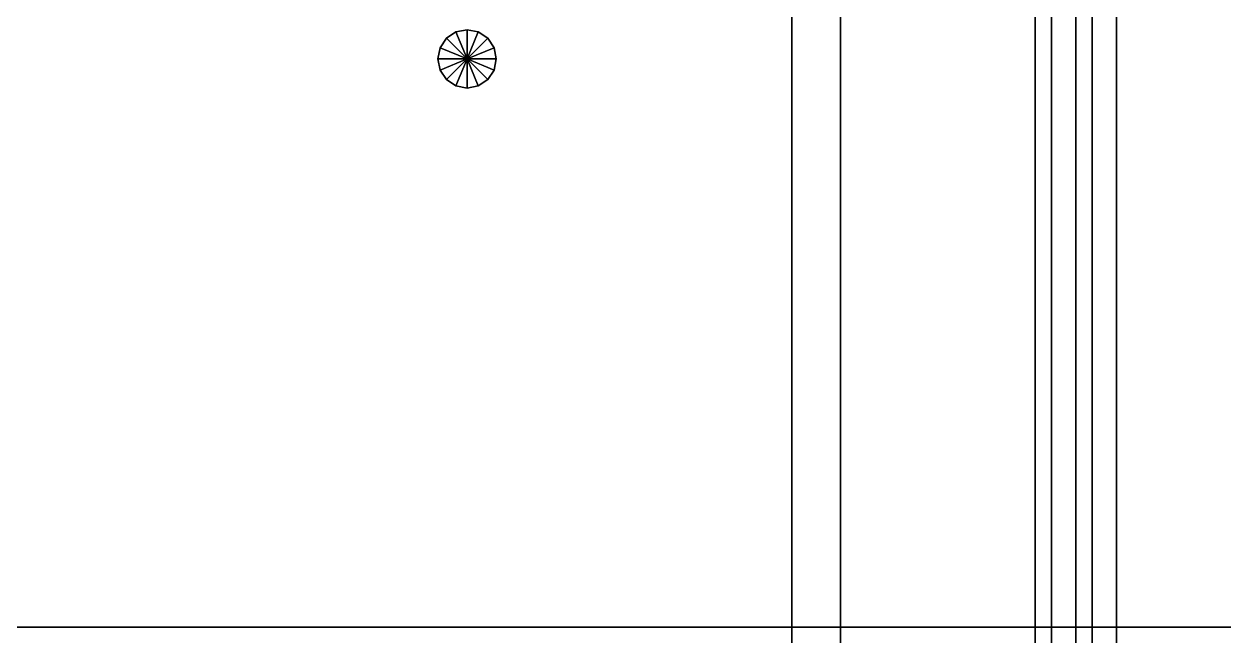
# Model space of a CAD drawing. Header units: millimetres. Extents: x -8000 to 18500, y -500 to 32500.
# Drawn here: x 8654 to 10132, y 10089 to 10843 of the extents above; entities that cross this region are included whole.
import ezdxf

# ---------------------------------------------------------------- set-up
doc = ezdxf.new("R2010")
doc.units = ezdxf.units.MM
for name, color, linetype in [('3D-GLAZING', 7, 'Continuous'), ('3D-LIGHTS', 7, 'Continuous'), ('3D-PERGOLA', 7, 'Continuous'), ('3D-SITE', 7, 'Continuous'), ('3D-SLABS', 7, 'Continuous')]:
    doc.layers.add(name, color=color, linetype=linetype)

msp = doc.modelspace()

# ---------------------------------------------------------------- linework, layer by layer
at = {"layer": '3D-GLAZING', "color": 7}
for points in [[(9900, 10000, 5030), (9900, 12470, 5030), (9970, 12470, 5030), (9970, 10000, 5030)], [(9900, 10000, 5030), (9900, 10000, 5070), (9900, 12470, 5070), (9900, 12470, 5030)], [(9900, 10000, 5070), (9970, 10000, 5070), (9970, 12470, 5070), (9900, 12470, 5070)], [(9970, 10000, 5030), (9970, 12470, 5030), (9970, 12470, 5070), (9970, 10000, 5070)], [(9920, 10000, 3950), (9920, 12450, 3950), (9950, 12450, 3950), (9950, 10000, 3950)], [(9920, 10000, 3950), (9920, 10000, 5030), (9920, 12450, 5030), (9920, 12450, 3950)], [(9920, 10000, 5030), (9950, 10000, 5030), (9950, 12450, 5030), (9920, 12450, 5030)], [(9950, 10000, 3950), (9950, 12450, 3950), (9950, 12450, 5030), (9950, 10000, 5030)]]:
    msp.add_3dface(points, dxfattribs=at)
at = {"layer": '3D-LIGHTS', "color": 7}
for points in [[(9174.5, 10825.5, 6510), (9166.7, 10813.8, 6510), (9166.7, 10813.8, 6550), (9174.5, 10825.5, 6550)], [(9200, 10800, 6550), (9174.5, 10825.5, 6550), (9166.7, 10813.8, 6550), (9200, 10800, 6550)], [(9200, 10800, 6510), (9166.7, 10813.8, 6510), (9174.5, 10825.5, 6510), (9200, 10800, 6510)], [(9186.2, 10833.3, 6510), (9174.5, 10825.5, 6510), (9174.5, 10825.5, 6550), (9186.2, 10833.3, 6550)], [(9200, 10800, 6550), (9186.2, 10833.3, 6550), (9174.5, 10825.5, 6550), (9200, 10800, 6550)], [(9200, 10800, 6510), (9174.5, 10825.5, 6510), (9186.2, 10833.3, 6510), (9200, 10800, 6510)], [(9200, 10836, 6510), (9186.2, 10833.3, 6510), (9186.2, 10833.3, 6550), (9200, 10836, 6550)], [(9200, 10800, 6550), (9200, 10836, 6550), (9186.2, 10833.3, 6550), (9200, 10800, 6550)], [(9200, 10800, 6510), (9186.2, 10833.3, 6510), (9200, 10836, 6510), (9200, 10800, 6510)], [(9213.8, 10833.3, 6510), (9200, 10836, 6510), (9200, 10836, 6550), (9213.8, 10833.3, 6550)], [(9200, 10800, 6550), (9213.8, 10833.3, 6550), (9200, 10836, 6550), (9200, 10800, 6550)], [(9200, 10800, 6510), (9200, 10836, 6510), (9213.8, 10833.3, 6510), (9200, 10800, 6510)], [(9200, 10800, 6550), (9225.5, 10825.5, 6550), (9213.8, 10833.3, 6550), (9200, 10800, 6550)], [(9200, 10800, 6510), (9213.8, 10833.3, 6510), (9225.5, 10825.5, 6510), (9200, 10800, 6510)], [(9200, 10800, 6550), (9233.3, 10813.8, 6550), (9225.5, 10825.5, 6550), (9200, 10800, 6550)], [(9200, 10800, 6510), (9225.5, 10825.5, 6510), (9233.3, 10813.8, 6510), (9200, 10800, 6510)], [(9225.5, 10825.5, 6510), (9213.8, 10833.3, 6510), (9213.8, 10833.3, 6550), (9225.5, 10825.5, 6550)], [(9233.3, 10813.8, 6510), (9225.5, 10825.5, 6510), (9225.5, 10825.5, 6550), (9233.3, 10813.8, 6550)], [(9166.7, 10813.8, 6510), (9164, 10800, 6510), (9164, 10800, 6550), (9166.7, 10813.8, 6550)], [(9200, 10800, 6550), (9166.7, 10813.8, 6550), (9164, 10800, 6550), (9200, 10800, 6550)], [(9200, 10800, 6510), (9164, 10800, 6510), (9166.7, 10813.8, 6510), (9200, 10800, 6510)], [(9200, 10800, 6550), (9236, 10800, 6550), (9233.3, 10813.8, 6550), (9200, 10800, 6550)], [(9200, 10800, 6510), (9233.3, 10813.8, 6510), (9236, 10800, 6510), (9200, 10800, 6510)], [(9236, 10800, 6510), (9233.3, 10813.8, 6510), (9233.3, 10813.8, 6550), (9236, 10800, 6550)], [(9164, 10800, 6510), (9166.7, 10786.2, 6510), (9166.7, 10786.2, 6550), (9164, 10800, 6550)], [(9200, 10800, 6550), (9164, 10800, 6550), (9166.7, 10786.2, 6550), (9200, 10800, 6550)], [(9200, 10800, 6510), (9166.7, 10786.2, 6510), (9164, 10800, 6510), (9200, 10800, 6510)], [(9200, 10800, 6550), (9166.7, 10786.2, 6550), (9174.5, 10774.5, 6550), (9200, 10800, 6550)], [(9200, 10800, 6510), (9174.5, 10774.5, 6510), (9166.7, 10786.2, 6510), (9200, 10800, 6510)], [(9200, 10800, 6550), (9174.5, 10774.5, 6550), (9186.2, 10766.7, 6550), (9200, 10800, 6550)], [(9200, 10800, 6510), (9186.2, 10766.7, 6510), (9174.5, 10774.5, 6510), (9200, 10800, 6510)], [(9200, 10800, 6550), (9186.2, 10766.7, 6550), (9200, 10764, 6550), (9200, 10800, 6550)], [(9200, 10800, 6510), (9200, 10764, 6510), (9186.2, 10766.7, 6510), (9200, 10800, 6510)], [(9197.2, 10801.1, 6550), (9197, 10800, 6550), (9197, 10800, 6780), (9197.2, 10801.1, 6780)], [(9200, 10800, 6780), (9197.2, 10801.1, 6780), (9197, 10800, 6780), (9200, 10800, 6780)], [(9200, 10800, 6550), (9197, 10800, 6550), (9197.2, 10801.1, 6550), (9200, 10800, 6550)], [(9197, 10800, 6550), (9197.2, 10798.9, 6550), (9197.2, 10798.9, 6780), (9197, 10800, 6780)], [(9200, 10800, 6780), (9197, 10800, 6780), (9197.2, 10798.9, 6780), (9200, 10800, 6780)], [(9200, 10800, 6550), (9197.2, 10798.9, 6550), (9197, 10800, 6550), (9200, 10800, 6550)], [(9197.9, 10802.1, 6550), (9197.2, 10801.1, 6550), (9197.2, 10801.1, 6780), (9197.9, 10802.1, 6780)], [(9200, 10800, 6780), (9197.9, 10802.1, 6780), (9197.2, 10801.1, 6780), (9200, 10800, 6780)], [(9200, 10800, 6550), (9197.2, 10801.1, 6550), (9197.9, 10802.1, 6550), (9200, 10800, 6550)], [(9200, 10800, 6780), (9197.2, 10798.9, 6780), (9197.9, 10797.9, 6780), (9200, 10800, 6780)], [(9200, 10800, 6550), (9197.9, 10797.9, 6550), (9197.2, 10798.9, 6550), (9200, 10800, 6550)], [(9197.2, 10798.9, 6550), (9197.9, 10797.9, 6550), (9197.9, 10797.9, 6780), (9197.2, 10798.9, 6780)], [(9198.9, 10802.8, 6550), (9197.9, 10802.1, 6550), (9197.9, 10802.1, 6780), (9198.9, 10802.8, 6780)], [(9200, 10800, 6780), (9198.9, 10802.8, 6780), (9197.9, 10802.1, 6780), (9200, 10800, 6780)], [(9200, 10800, 6550), (9197.9, 10802.1, 6550), (9198.9, 10802.8, 6550), (9200, 10800, 6550)], [(9200, 10800, 6780), (9197.9, 10797.9, 6780), (9198.9, 10797.2, 6780), (9200, 10800, 6780)], [(9200, 10800, 6550), (9198.9, 10797.2, 6550), (9197.9, 10797.9, 6550), (9200, 10800, 6550)], [(9197.9, 10797.9, 6550), (9198.9, 10797.2, 6550), (9198.9, 10797.2, 6780), (9197.9, 10797.9, 6780)], [(9200, 10803, 6550), (9198.9, 10802.8, 6550), (9198.9, 10802.8, 6780), (9200, 10803, 6780)], [(9200, 10800, 6780), (9200, 10803, 6780), (9198.9, 10802.8, 6780), (9200, 10800, 6780)], [(9200, 10800, 6550), (9198.9, 10802.8, 6550), (9200, 10803, 6550), (9200, 10800, 6550)], [(9200, 10800, 6780), (9198.9, 10797.2, 6780), (9200, 10797, 6780), (9200, 10800, 6780)], [(9200, 10800, 6550), (9200, 10797, 6550), (9198.9, 10797.2, 6550), (9200, 10800, 6550)], [(9198.9, 10797.2, 6550), (9200, 10797, 6550), (9200, 10797, 6780), (9198.9, 10797.2, 6780)], [(9201.1, 10802.8, 6550), (9200, 10803, 6550), (9200, 10803, 6780), (9201.1, 10802.8, 6780)], [(9200, 10800, 6780), (9201.1, 10802.8, 6780), (9200, 10803, 6780), (9200, 10800, 6780)], [(9200, 10800, 6550), (9200, 10803, 6550), (9201.1, 10802.8, 6550), (9200, 10800, 6550)], [(9200, 10800, 6780), (9202.1, 10802.1, 6780), (9201.1, 10802.8, 6780), (9200, 10800, 6780)], [(9200, 10800, 6550), (9201.1, 10802.8, 6550), (9202.1, 10802.1, 6550), (9200, 10800, 6550)], [(9200, 10800, 6780), (9202.8, 10801.1, 6780), (9202.1, 10802.1, 6780), (9200, 10800, 6780)], [(9200, 10800, 6550), (9202.1, 10802.1, 6550), (9202.8, 10801.1, 6550), (9200, 10800, 6550)], [(9200, 10800, 6780), (9203, 10800, 6780), (9202.8, 10801.1, 6780), (9200, 10800, 6780)], [(9200, 10800, 6550), (9202.8, 10801.1, 6550), (9203, 10800, 6550), (9200, 10800, 6550)], [(9200, 10800, 6780), (9200, 10797, 6780), (9201.1, 10797.2, 6780), (9200, 10800, 6780)], [(9200, 10800, 6550), (9201.1, 10797.2, 6550), (9200, 10797, 6550), (9200, 10800, 6550)], [(9200, 10800, 6780), (9201.1, 10797.2, 6780), (9202.1, 10797.9, 6780), (9200, 10800, 6780)], [(9200, 10800, 6550), (9202.1, 10797.9, 6550), (9201.1, 10797.2, 6550), (9200, 10800, 6550)], [(9200, 10800, 6780), (9202.1, 10797.9, 6780), (9202.8, 10798.9, 6780), (9200, 10800, 6780)], [(9200, 10800, 6550), (9202.8, 10798.9, 6550), (9202.1, 10797.9, 6550), (9200, 10800, 6550)], [(9200, 10800, 6780), (9202.8, 10798.9, 6780), (9203, 10800, 6780), (9200, 10800, 6780)], [(9200, 10800, 6550), (9203, 10800, 6550), (9202.8, 10798.9, 6550), (9200, 10800, 6550)], [(9200, 10800, 6550), (9200, 10764, 6550), (9213.8, 10766.7, 6550), (9200, 10800, 6550)], [(9200, 10800, 6510), (9213.8, 10766.7, 6510), (9200, 10764, 6510), (9200, 10800, 6510)], [(9200, 10800, 6550), (9213.8, 10766.7, 6550), (9225.5, 10774.5, 6550), (9200, 10800, 6550)], [(9200, 10800, 6510), (9225.5, 10774.5, 6510), (9213.8, 10766.7, 6510), (9200, 10800, 6510)], [(9200, 10800, 6550), (9225.5, 10774.5, 6550), (9233.3, 10786.2, 6550), (9200, 10800, 6550)], [(9200, 10800, 6510), (9233.3, 10786.2, 6510), (9225.5, 10774.5, 6510), (9200, 10800, 6510)], [(9200, 10800, 6550), (9233.3, 10786.2, 6550), (9236, 10800, 6550), (9200, 10800, 6550)], [(9200, 10800, 6510), (9236, 10800, 6510), (9233.3, 10786.2, 6510), (9200, 10800, 6510)], [(9200, 10797, 6550), (9201.1, 10797.2, 6550), (9201.1, 10797.2, 6780), (9200, 10797, 6780)], [(9202.1, 10802.1, 6550), (9201.1, 10802.8, 6550), (9201.1, 10802.8, 6780), (9202.1, 10802.1, 6780)], [(9201.1, 10797.2, 6550), (9202.1, 10797.9, 6550), (9202.1, 10797.9, 6780), (9201.1, 10797.2, 6780)], [(9202.8, 10801.1, 6550), (9202.1, 10802.1, 6550), (9202.1, 10802.1, 6780), (9202.8, 10801.1, 6780)], [(9202.1, 10797.9, 6550), (9202.8, 10798.9, 6550), (9202.8, 10798.9, 6780), (9202.1, 10797.9, 6780)], [(9203, 10800, 6550), (9202.8, 10801.1, 6550), (9202.8, 10801.1, 6780), (9203, 10800, 6780)], [(9202.8, 10798.9, 6550), (9203, 10800, 6550), (9203, 10800, 6780), (9202.8, 10798.9, 6780)], [(9233.3, 10786.2, 6510), (9236, 10800, 6510), (9236, 10800, 6550), (9233.3, 10786.2, 6550)], [(9166.7, 10786.2, 6510), (9174.5, 10774.5, 6510), (9174.5, 10774.5, 6550), (9166.7, 10786.2, 6550)], [(9225.5, 10774.5, 6510), (9233.3, 10786.2, 6510), (9233.3, 10786.2, 6550), (9225.5, 10774.5, 6550)], [(9174.5, 10774.5, 6510), (9186.2, 10766.7, 6510), (9186.2, 10766.7, 6550), (9174.5, 10774.5, 6550)], [(9186.2, 10766.7, 6510), (9200, 10764, 6510), (9200, 10764, 6550), (9186.2, 10766.7, 6550)], [(9200, 10764, 6510), (9213.8, 10766.7, 6510), (9213.8, 10766.7, 6550), (9200, 10764, 6550)], [(9213.8, 10766.7, 6510), (9225.5, 10774.5, 6510), (9225.5, 10774.5, 6550), (9213.8, 10766.7, 6550)]]:
    msp.add_3dface(points, dxfattribs=at)
at = {"layer": '3D-PERGOLA', "color": 7}
for points in [[(9600, 10000, 6780), (9600, 12480, 6780), (9660, 12480, 6780), (9660, 10000, 6780)], [(9600, 10000, 6780), (9600, 10000, 6900), (9600, 12480, 6900), (9600, 12480, 6780)], [(9600, 10000, 6900), (9660, 10000, 6900), (9660, 12480, 6900), (9600, 12480, 6900)], [(9660, 10000, 6780), (9660, 12480, 6780), (9660, 12480, 6900), (9660, 10000, 6900)]]:
    msp.add_3dface(points, dxfattribs=at)
at = {"layer": '3D-SITE', "color": 7}
for points in [[(-3000, 9900, -30), (-3000, 25500, -30), (13000, 25500, -30), (13000, 9900, -30)], [(-3000, 9900), (13000, 9900), (13000, 25500), (-3000, 25500)], [(-3000, 9900), (-3000, 10100), (13000, 10100), (13000, 9900)], [(-3000, 10100), (-3000, 10100, 160), (13000, 10100, 160), (13000, 10100)], [(-3000, 9900, 160), (13000, 9900, 160), (13000, 10100, 160), (-3000, 10100, 160)]]:
    msp.add_3dface(points, dxfattribs=at)
at = {"layer": '3D-SLABS', "color": 7}
for points in [[(0, 10000, 3800), (0, 12500, 3800), (10000, 12500, 3800), (10000, 10000, 3800)], [(0, 10000, 3950), (10000, 10000, 3950), (10000, 12500, 3950), (0, 12500, 3950)], [(10000, 10000, 3800), (10000, 12500, 3800), (10000, 12500, 3950), (10000, 10000, 3950)]]:
    msp.add_3dface(points, dxfattribs=at)

doc.saveas('drawing.dxf')
